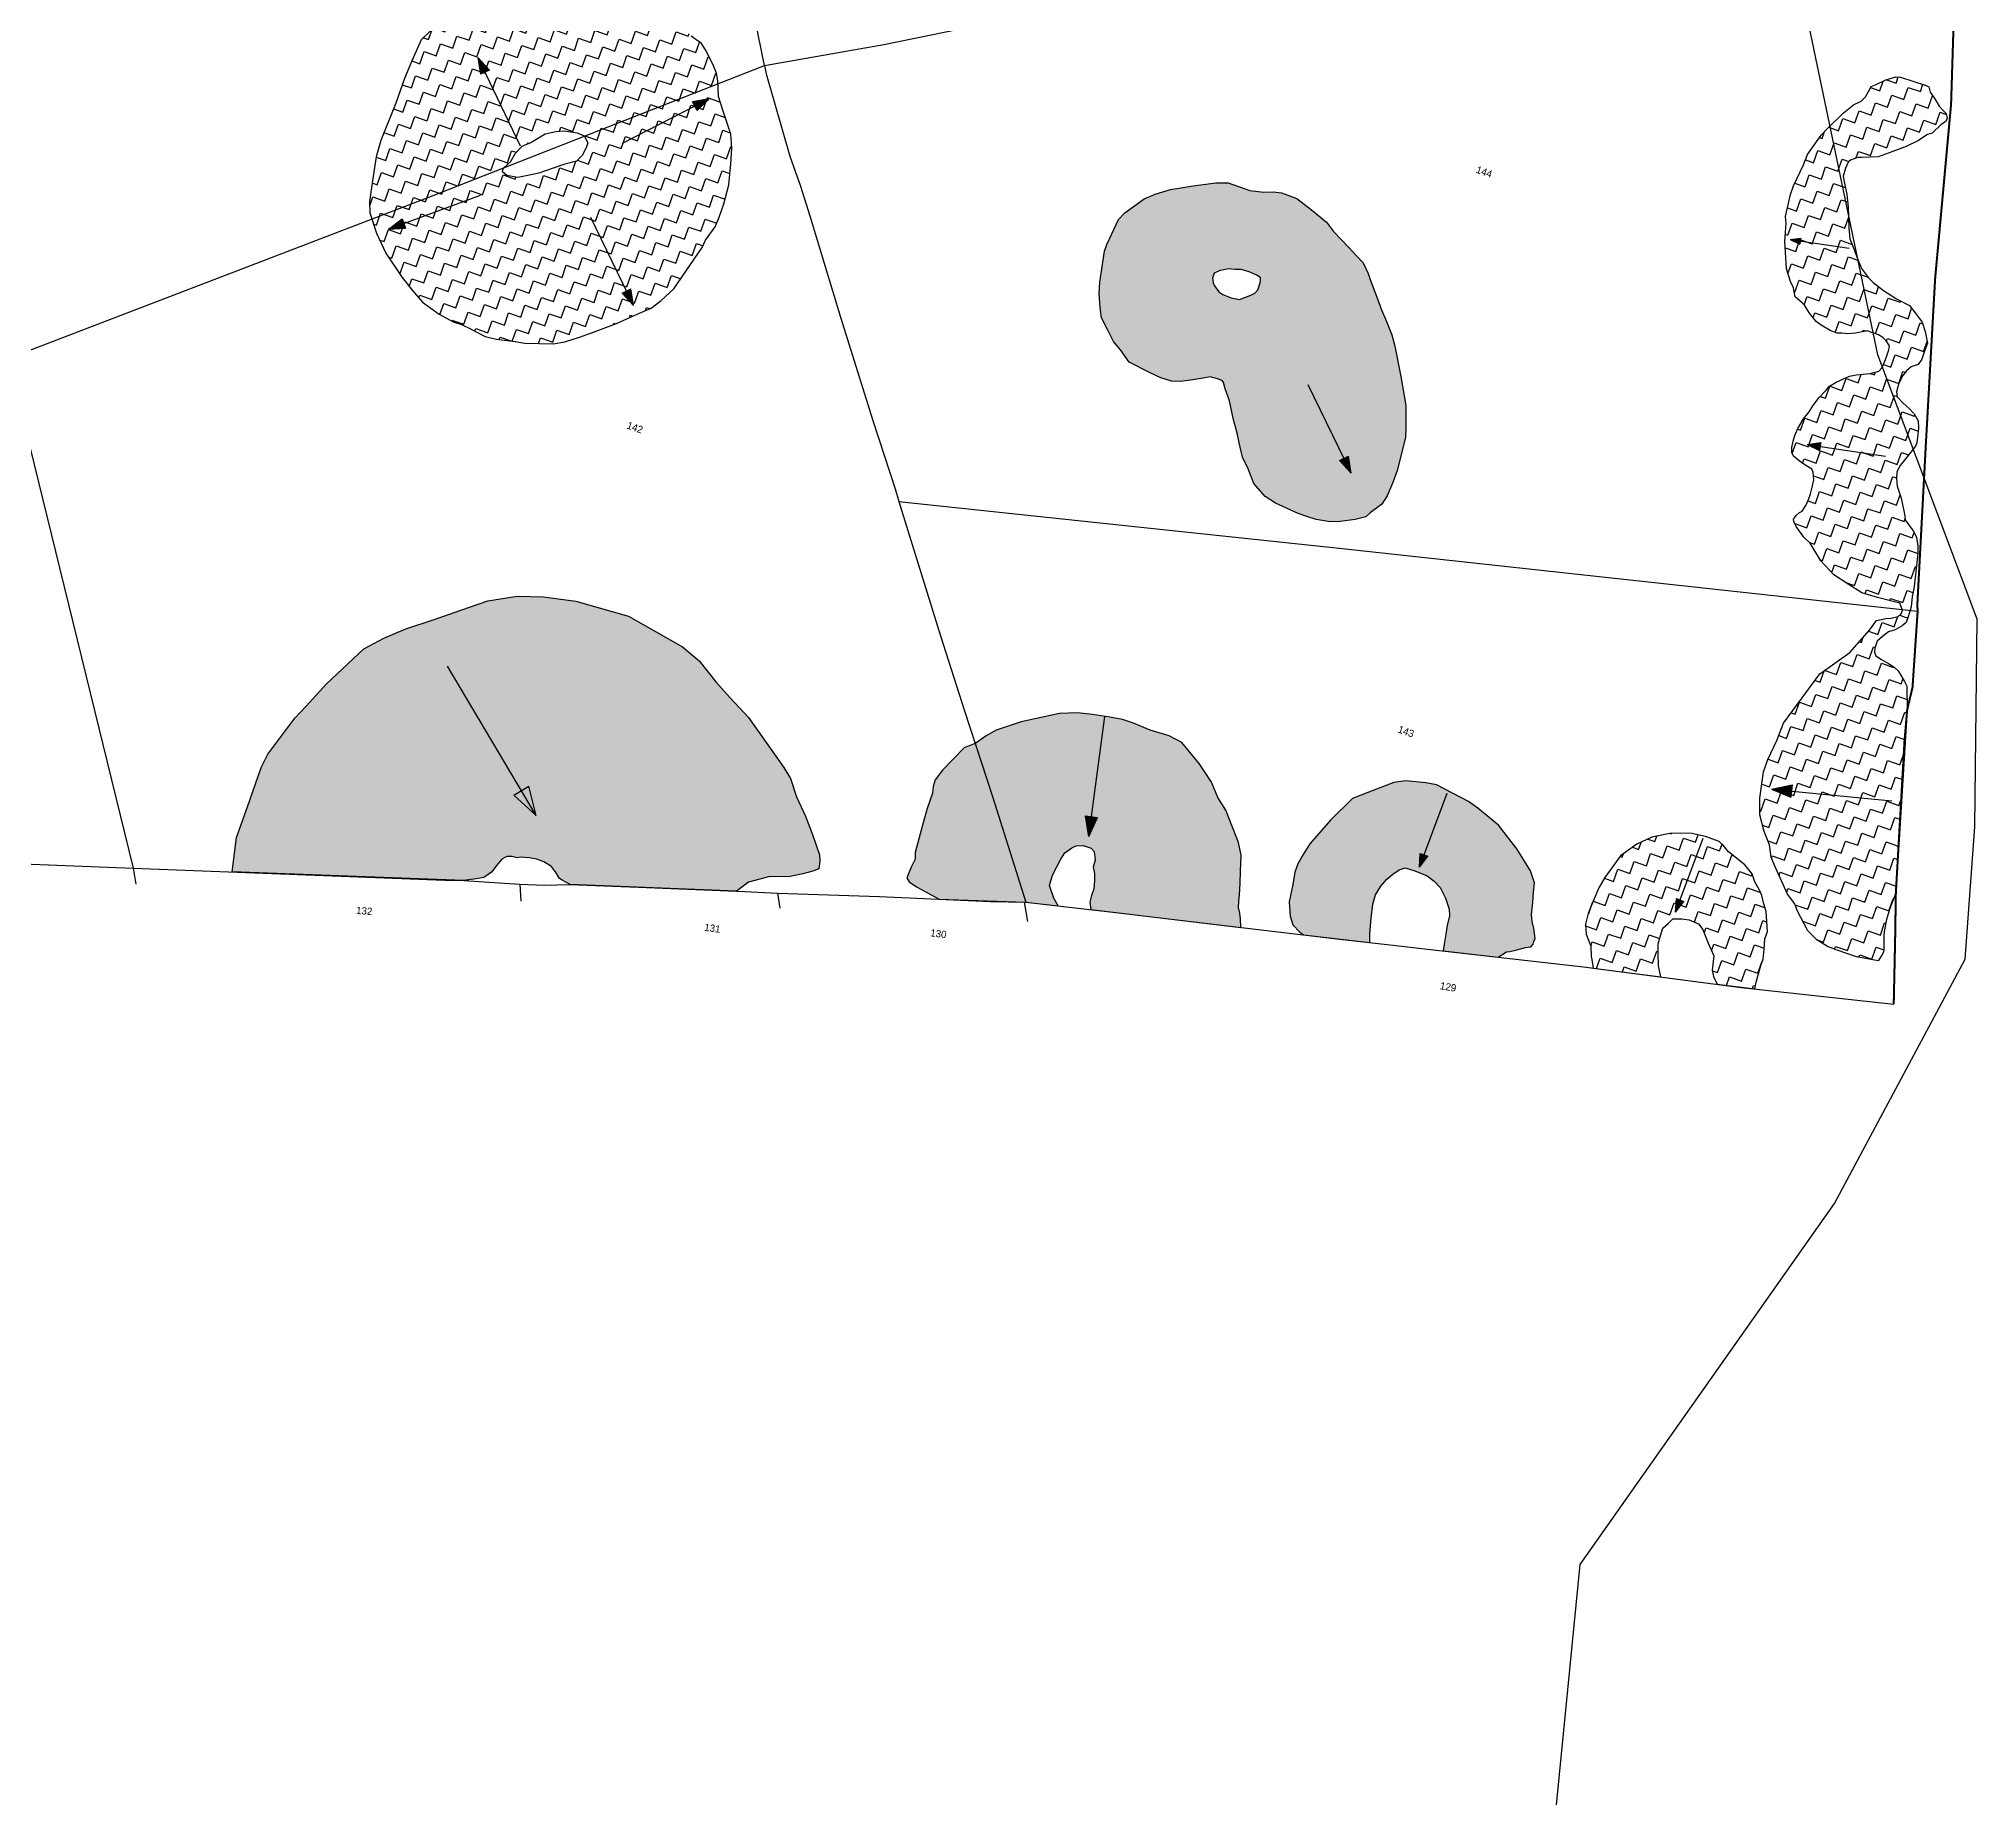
# Model space of a CAD drawing. Header units: metres. Extents: x 288063 to 291905, y 2022918 to 2025523.
# Drawn here: x 290935 to 291899, y 2023909 to 2024783 of the extents above; entities that cross this region are included whole.
import ezdxf
from ezdxf.enums import TextEntityAlignment as Align

# ---------------------------------------------------------------- set-up
doc = ezdxf.new("R2010")
doc.units = ezdxf.units.M
doc.header["$MEASUREMENT"] = 0
for name, color, linetype in [('POLY_HATCH', 12, 'Continuous'), ('POLY_PARCEL', 6, 'Continuous'), ('SYM_ARROW', 1, 'Continuous'), ('TEXT_MAPOUT', 7, 'Continuous'), ('TEXT_PARCEL', 7, 'Continuous'), ('V_BOUND_LINE', 7, 'Continuous'), ('VILLAGE BOUNDRY', 5, 'Continuous')]:
    doc.layers.add(name, color=color, linetype=linetype)
doc.styles.add('TEXT_MAP', font='', dxfattribs={"height": 1.8})
doc.styles.get('TEXT_MAP').set_extended_font_data('Kruti Dev 050')
pattern_1 = [(340.5008, (289998.936, 2024417.92), (8.139665, 3.882563), [6.37685, -6.37685]), (70.5008, (290004.947, 2024415.7916), (-3.882563, 8.139665), [6.37685, -6.37685])]

# ---------------------------------------------------------------- blocks, each defined once
blk = doc.blocks.new('ARROWASPECT')
h = blk.add_hatch(color=256)
h.paths.add_polyline_path([(2.85, -2.85), (3.72, -1.98), (0, 0)])
h.paths.add_polyline_path([(0, 0), (1.98, -3.72), (2.85, -2.85)])
for points in [[(0, 0), (17.15, -17.15)], [(0, 0), (1.98, -3.72)], [(0, 0), (3.72, -1.98)], [(3.72, -1.98), (1.98, -3.72)]]:
    blk.add_lwpolyline(points)

msp = doc.modelspace()

# ---------------------------------------------------------------- hatches: boundary and pattern name
at = {"layer": 'POLY_HATCH'}
h = msp.add_hatch(dxfattribs=at)
h.set_pattern_fill('ZIGZAG', color=256, scale=2.008457, angle=-19.49918, style=0)
h.set_pattern_definition(pattern_1)
h.paths.add_polyline_path([(291279.35, 2024720.46), (291279.95, 2024728.24), (291279.35, 2024735.21), (291275.53, 2024747.01), (291273.37, 2024753.92), (291273, 2024761.58), (291272.25, 2024765.53), (291270.41, 2024769.87), (291266.78, 2024777), (291264.82, 2024780.15), (291259.66, 2024783.82), (291254.48, 2024790.88), (291251.05, 2024794.24), (291246.19, 2024798.73), (291240.48, 2024802.6), (291234.76, 2024805.54), (291225.75, 2024808.74), (291214.51, 2024810.87), (291197.97, 2024813.66), (291184.85, 2024813.08), (291178.42, 2024812.28), (291169.32, 2024810.89), (291158.63, 2024807.61), (291143.68, 2024796.83), (291134.4, 2024790.59), (291125.53, 2024782.06), (291121.04, 2024771.97), (291117.21, 2024762.88), (291112.85, 2024750.59), (291105.33, 2024731.92), (291103.07, 2024723.81), (291101.4, 2024713.03), (291099.82, 2024701.6), (291099.99, 2024696.01), (291103.2, 2024685.96), (291107.96, 2024675.98), (291116.01, 2024663.86), (291121.11, 2024657.44), (291126.14, 2024651.67), (291134.46, 2024645.65), (291141.45, 2024641.94), (291145.55, 2024640.49), (291150.28, 2024638.2), (291157.32, 2024634.59), (291162.98, 2024633.21), (291172.12, 2024632.12), (291177.06, 2024631.29), (291191.08, 2024630.94), (291196.96, 2024631.93), (291204.25, 2024634.27), (291210.61, 2024636.62), (291222.61, 2024640.98), (291232.87, 2024645.64), (291239.8, 2024648.72), (291244.82, 2024652.47), (291251.16, 2024658.22), (291265.2, 2024678.76), (291266.83, 2024682.48), (291271.62, 2024689.08), (291273.64, 2024693.9), (291275.96, 2024700.45), (291278.43, 2024710.03)])
h.paths.add_polyline_path([(291207.43, 2024728.39), (291205.43, 2024724.49), (291202.63, 2024721.79), (291196.82, 2024720.16), (291191.56, 2024718.33), (291183.91, 2024715.82), (291178.57, 2024714.64), (291173.6, 2024713.63), (291168.12, 2024714.65), (291165.95, 2024716.34), (291166.07, 2024717.53), (291166.82, 2024718.8), (291169.9, 2024721.4), (291172.36, 2024725.75), (291175.72, 2024729.17), (291180.07, 2024731.01), (291187.11, 2024735.28), (291192.45, 2024736.46), (291196.58, 2024736.84), (291202.98, 2024735.8), (291206.43, 2024734.27), (291208.3, 2024730.85)], flags=16)
h.paths.add_polyline_path([(290954.12, 2024946.36), (290949.26, 2024932.68), (290941.86, 2024922.38), (290937.02, 2024915.77), (290936.71, 2024912.54), (290936.38, 2024908.08), (290937.55, 2024904.33), (290939.86, 2024901.43), (290945.15, 2024898.72), (290949.58, 2024895.9), (290955.7, 2024890.82), (290959.97, 2024886.39), (290965.21, 2024881.2), (290968.52, 2024878.77), (290975.3, 2024875.54), (290981.12, 2024874.31), (290988.07, 2024873.94), (290994.5, 2024872.08), (291004.48, 2024867.29), (291015.79, 2024860.37), (291028.1, 2024853.93), (291037.36, 2024850.65), (291044.4, 2024848.16), (291054.6, 2024848.71), (291064.43, 2024849.4), (291075.48, 2024848.82), (291086.53, 2024848.24), (291097.95, 2024847.53), (291106.06, 2024849.24), (291114.33, 2024852.56), (291123.12, 2024857.37), (291129.29, 2024861.85), (291141.09, 2024868.09), (291154.17, 2024876.79), (291161.76, 2024884.1), (291169.94, 2024889.54), (291177.02, 2024900.03), (291178.98, 2024905.59), (291182.63, 2024914.71), (291185.12, 2024921.75), (291188.14, 2024930.26), (291191.15, 2024938.78), (291193.41, 2024946.32), (291196.31, 2024955.7), (291199.72, 2024965.33), (291203.29, 2024976.57), (291202.86, 2024994.22), (291201.48, 2025003.23), (291200.44, 2025014.43), (291201.8, 2025020.62), (291203.46, 2025030.03), (291203.86, 2025038.22), (291203.28, 2025047.17), (291201.51, 2025058.64), (291198.88, 2025071.24), (291192.51, 2025089.74), (291185.68, 2025110.49), (291179.75, 2025122.23), (291121.26, 2025077.64), (291048.59, 2025020.54), (291050.47, 2025014.91), (291052.6, 2025009.16), (291052.27, 2025004.69), (291051.32, 2025000.86), (291049.03, 2024997.92), (291045.17, 2024997.62), (291041.08, 2024997.82), (291036.5, 2024999.02), (291029.01, 2025003.76), (291027.57, 2025003.89)])
h = msp.add_hatch(dxfattribs=at)
h.set_pattern_fill('ZIGZAG', color=256, scale=2.008457, angle=-19.49918, style=0)
h.set_pattern_definition(pattern_1)
h.paths.add_polyline_path([(291864.29, 2024449.05), (291864.18, 2024460.82), (291862.89, 2024463.12), (291859.76, 2024468.45), (291857.75, 2024470.22), (291854.95, 2024472), (291851.45, 2024474.03), (291848.65, 2024475.81), (291847.98, 2024477.63), (291848.17, 2024479.67), (291849.42, 2024483.18), (291852.07, 2024485.47), (291855.02, 2024487.85), (291858.26, 2024488.81), (291861.84, 2024490.71), (291863.76, 2024492.41), (291864.75, 2024495.22), (291866.26, 2024500.22), (291866.75, 2024505.32), (291867.61, 2024509.24), (291868.44, 2024516.06), (291869.59, 2024526.76), (291869.58, 2024530.46), (291868.95, 2024534.63), (291867.58, 2024537.49), (291864.59, 2024541.71), (291863.52, 2024543.15), (291862.81, 2024547.09), (291861.35, 2024554.24), (291859.26, 2024560.25), (291859.01, 2024564.03), (291859.15, 2024567.41), (291860.78, 2024570.52), (291866.05, 2024577.16), (291868.38, 2024580.03), (291869.04, 2024581.9), (291869.59, 2024585.67), (291869.96, 2024588.96), (291869.72, 2024592.74), (291867.73, 2024596.08), (291865.27, 2024598.8), (291862.25, 2024601.45), (291859.4, 2024604.57), (291858.97, 2024607.09), (291860.22, 2024611.44), (291862.1, 2024615.26), (291863.95, 2024617.5), (291866.27, 2024619.58), (291869.83, 2024620.69), (291871.53, 2024623.25), (291872.94, 2024627.24), (291874.35, 2024631.22), (291873.28, 2024637.14), (291871.71, 2024641.65), (291868.34, 2024646.27), (291865.41, 2024649.94), (291858.95, 2024653.34), (291852.5, 2024657.47), (291847.31, 2024661.42), (291844.99, 2024663.82), (291841.62, 2024668.44), (291839.73, 2024672.8), (291838.16, 2024677.31), (291835.75, 2024683.17), (291835.3, 2024688.6), (291834.94, 2024698.82), (291834.27, 2024705.12), (291832.89, 2024711.67), (291832.47, 2024714.2), (291833.64, 2024718.26), (291834.96, 2024721.23), (291836.07, 2024722.15), (291839.72, 2024723.49), (291841.84, 2024723.53), (291849.87, 2024723.85), (291857.15, 2024726.55), (291863.8, 2024728.94), (291869.6, 2024731.9), (291874.37, 2024734.95), (291876.75, 2024735.69), (291881.15, 2024739.93), (291883.54, 2024741.46), (291884.12, 2024743.1), (291883.61, 2024745.39), (291882.07, 2024746.99), (291880.14, 2024748.99), (291878, 2024752.65), (291875.78, 2024756.07), (291875.12, 2024758.68), (291873.8, 2024759.41), (291867.15, 2024761.5), (291860.98, 2024763.42), (291858.7, 2024763.7), (291853.64, 2024762.07), (291848.88, 2024759.8), (291846.42, 2024758.82), (291845.04, 2024756.41), (291843.58, 2024753.77), (291841.49, 2024751.6), (291837.69, 2024749.79), (291832.58, 2024745.8), (291824.41, 2024737.62), (291821.52, 2024734.68), (291814.66, 2024724.99), (291812.83, 2024719.83), (291807.83, 2024709.42), (291806.34, 2024705.2), (291803.78, 2024694.24), (291804.19, 2024690.93), (291803.86, 2024686.3), (291803.39, 2024681.99), (291804.32, 2024668.14), (291806.33, 2024661.89), (291807.85, 2024658.72), (291808.63, 2024654.22), (291812.27, 2024651.09), (291813.27, 2024650.2), (291815.79, 2024646.15), (291819.1, 2024642.08), (291821.58, 2024640.14), (291825.94, 2024637.55), (291829.45, 2024636.3), (291831.81, 2024636.26), (291834.87, 2024635.96), (291838.65, 2024636.21), (291844.34, 2024637.36), (291849.96, 2024635.37), (291852.14, 2024634.07), (291853.92, 2024632.38), (291855.45, 2024630), (291855.25, 2024627.96), (291854.01, 2024624.44), (291853.26, 2024622.33), (291851.86, 2024619.14), (291850.18, 2024617.36), (291845.83, 2024616.26), (291838.98, 2024615.53), (291835.59, 2024614.88), (291829, 2024611.94), (291825.66, 2024609.96), (291823.81, 2024607.71), (291820.51, 2024604.34), (291817.45, 2024600.16), (291815.58, 2024597.12), (291812.76, 2024593.64), (291810, 2024588.82), (291808.52, 2024585.39), (291807.53, 2024582.58), (291806.92, 2024579.36), (291806.87, 2024577.01), (291807.78, 2024575.1), (291811.5, 2024572.2), (291814.69, 2024570.02), (291816.87, 2024568.72), (291817.62, 2024567.14), (291817.87, 2024563.36), (291817.09, 2024559.68), (291816.17, 2024556.32), (291815.17, 2024553.5), (291813.86, 2024550.54), (291812.08, 2024547.74), (291810.81, 2024547.14), (291809.29, 2024545.83), (291807.76, 2024543.74), (291807.89, 2024542.63), (291809.1, 2024540.1), (291812.86, 2024534.85), (291816.13, 2024531.89), (291821.37, 2024523.1), (291827.89, 2024516.11), (291834.89, 2024511.47), (291841.68, 2024507.27), (291849.47, 2024504.87), (291856.74, 2024503.01), (291860.69, 2024501.98), (291862.02, 2024498.62), (291861.35, 2024496.71), (291859.82, 2024495.45), (291856.26, 2024494.55), (291853.68, 2024494.38), (291849.05, 2024493.5), (291845.53, 2024488.63), (291835.81, 2024477.5), (291820.91, 2024466.94), (291802.86, 2024442.39), (291799.48, 2024433.87), (291795.01, 2024424.3), (291792.86, 2024418.22), (291791.12, 2024405.17), (291791.07, 2024396.91), (291793.17, 2024388.61), (291795.84, 2024381.9), (291796.59, 2024375.88), (291798.13, 2024372.1), (291804.84, 2024357.49), (291808.5, 2024352.59), (291809.52, 2024349.35), (291814.91, 2024339.17), (291819.44, 2024334.68), (291824.75, 2024331.37), (291829.55, 2024329.67), (291839.14, 2024326.27), (291849.95, 2024324.24), (291851.73, 2024327.2), (291852.38, 2024328.29), (291852.71, 2024329.23), (291852.64, 2024334.26), (291852.62, 2024337.17), (291852.98, 2024339.68), (291854.02, 2024344.85), (291855.53, 2024349.85), (291856.6, 2024352.9), (291858.66, 2024357.98)])
h.paths.add_polyline_path([(291747.81, 2024345.21), (291752.21, 2024345.13), (291755.89, 2024344.7), (291760.52, 2024342.77), (291762.76, 2024339.92), (291765.36, 2024333.09), (291768.14, 2024326.8), (291767.4, 2024319.69), (291768.04, 2024316.51), (291769.75, 2024312.64), (291788.6, 2024310.33), (291789.19, 2024313.74), (291791.55, 2024322.05), (291792.66, 2024325.2), (291793.19, 2024330.02), (291793.55, 2024335.21), (291794.85, 2024338.87), (291794.24, 2024348.82), (291792.82, 2024353.16), (291792.01, 2024356.69), (291790.75, 2024359.79), (291788.53, 2024363.53), (291787.28, 2024367.51), (291783.58, 2024372.06), (291775.52, 2024378.46), (291772.85, 2024381.76), (291770.86, 2024383.65), (291764.05, 2024386.06), (291757.21, 2024387.6), (291751.67, 2024387.79), (291746.3, 2024387.62), (291737.38, 2024385.77), (291729.93, 2024382.21), (291721.73, 2024376.56), (291714.05, 2024365.71), (291711.06, 2024360.58), (291708.12, 2024353.95), (291705.63, 2024347.76), (291704.39, 2024342.59), (291704.65, 2024337.49), (291707, 2024331.64), (291707.26, 2024326.53), (291707.58, 2024324.94), (291708.13, 2024320.69), (291741.84, 2024316.29), (291740.69, 2024321.77), (291740.54, 2024328.02), (291740.45, 2024332.77), (291741.77, 2024337.32), (291742.88, 2024340.46), (291745.48, 2024342.79)])
h = msp.add_hatch(dxfattribs=at)
h.set_pattern_fill('ZIGZAG', color=256, scale=2.008457, angle=-19.49918, style=0)
h.set_pattern_definition(pattern_1)
h.paths.add_polyline_path([(291170.5, 2024376.2), (291173.26, 2024375.55), (291174.72, 2024375.76), (291179.3, 2024375.43), (291182.89, 2024374.81), (291186.5, 2024373.54), (291190.2, 2024371.17), (291192.15, 2024368.77), (291194.17, 2024365.23), (291195.92, 2024364.2), (291199.56, 2024362.17), (291282.24, 2024358.92), (291288.14, 2024363.36), (291298.89, 2024366.2), (291308.13, 2024366.03), (291315.28, 2024367.48), (291320.19, 2024368.84), (291323.25, 2024369.97), (291323.72, 2024373.78), (291323.51, 2024376.96), (291320, 2024387.05), (291316.61, 2024396.22), (291312.03, 2024405.81), (291309.03, 2024414.84), (291305.7, 2024420.45), (291288.2, 2024445.28), (291278.88, 2024455.22), (291271.9, 2024463.01), (291263.64, 2024473.46), (291255.45, 2024480.34), (291228.53, 2024495.63), (291202.4, 2024503.11), (291186.33, 2024505.26), (291173.13, 2024505.51), (291158.56, 2024503.14), (291149.53, 2024500.14), (291131.86, 2024494.01), (291117.77, 2024489.25), (291106.86, 2024484.71), (291096.99, 2024479.35), (291078.36, 2024461.92), (291068.26, 2024450.89), (291062.6, 2024444.92), (291049.2, 2024427.09), (291046.05, 2024420.68), (291043.26, 2024412.82), (291040.2, 2024404.16), (291035.74, 2024391.58), (291033.65, 2024385.68), (291031.47, 2024368.47), (291146.66, 2024364.25), (291152.8, 2024365.13), (291156.58, 2024365.74), (291158.78, 2024367.15), (291160.45, 2024368.42), (291163.12, 2024371.85), (291165.64, 2024374.84), (291168.06, 2024376.17)])
h.paths.add_polyline_path([(291451.07, 2024381.47), (291454.67, 2024381.67), (291458.58, 2024380.28), (291460.04, 2024378.59), (291460.57, 2024374.29), (291459.63, 2024370.81), (291460.27, 2024367.65), (291460.21, 2024364.15), (291459.96, 2024360.13), (291458.76, 2024356.74), (291457.91, 2024353.52), (291458.49, 2024349.76), (291533.05, 2024340.88), (291532.79, 2024345.2), (291532.57, 2024347.92), (291531.84, 2024350.82), (291532.07, 2024353.97), (291532.31, 2024357.11), (291532.59, 2024362.88), (291532.87, 2024368.65), (291533.11, 2024376.79), (291531.82, 2024383.11), (291525.46, 2024399.16), (291521.56, 2024405.53), (291518.37, 2024413.12), (291514.96, 2024418.43), (291512.23, 2024422.33), (291503.58, 2024432.74), (291497.43, 2024436.09), (291487.85, 2024438.89), (291479.69, 2024442.37), (291474.21, 2024444.31), (291467.84, 2024445.39), (291459.19, 2024446.69), (291451.85, 2024447.53), (291442.92, 2024447.17), (291423.76, 2024443.08), (291411.43, 2024438.94), (291406.3, 2024436.06), (291401.24, 2024432.56), (291395.42, 2024430.22), (291384.71, 2024419.05), (291380.95, 2024414.22), (291380.1, 2024410.99), (291379.77, 2024407.59), (291377.09, 2024400.02), (291374.75, 2024391.75), (291371.09, 2024378.08), (291371.12, 2024374.84), (291369.12, 2024370.86), (291366.92, 2024365.47), (291368.02, 2024363.61), (291371.82, 2024361.09), (291383.02, 2024354.93), (291426.17, 2024353.44), (291442.14, 2024351.62), (291440.09, 2024355.43), (291437.93, 2024361.77), (291439.42, 2024366.81), (291441.61, 2024371.32), (291443.42, 2024374.79), (291445.41, 2024377.9), (291448.95, 2024380.46)])
h.paths.add_polyline_path([(291619.48, 2024369.04), (291625.68, 2024366.55), (291629.14, 2024363.84), (291632.17, 2024360.71), (291634.71, 2024355.38), (291636.63, 2024349.98), (291636.66, 2024346.73), (291635.51, 2024341.83), (291634.91, 2024337.62), (291634.02, 2024332.62), (291633.61, 2024329.19), (291660.86, 2024326.11), (291665.1, 2024328.7), (291666.68, 2024329.02), (291670.22, 2024329.83), (291674.46, 2024330.98), (291677.19, 2024331.2), (291678.28, 2024332.58), (291678.74, 2024333.89), (291679.3, 2024335.47), (291678.68, 2024340.4), (291677.87, 2024343.93), (291677.58, 2024347.28), (291678.22, 2024353.25), (291678.58, 2024358.43), (291679.01, 2024363), (291677.01, 2024369.01), (291670.26, 2024379.96), (291661.15, 2024391.74), (291650.84, 2024400.11), (291646.15, 2024403.54), (291630.21, 2024411.84), (291624.94, 2024412.82), (291614.93, 2024413.71), (291609.02, 2024412.85), (291596.09, 2024407.99), (291588.56, 2024405.06), (291577.62, 2024394.18), (291567.29, 2024382.5), (291563.94, 2024377.2), (291561.39, 2024372.5), (291559.9, 2024368.3), (291558.91, 2024362.17), (291557.08, 2024353.67), (291557.48, 2024346.45), (291558.89, 2024342.12), (291562.34, 2024338.53), (291564.19, 2024337.22), (291597.1, 2024333.38), (291597.17, 2024337.71), (291597.84, 2024345.43), (291598.58, 2024352.54), (291599.9, 2024357.09), (291602.62, 2024361.44), (291605.59, 2024364.81), (291608.53, 2024367.31), (291611.65, 2024369.45), (291614.66, 2024370.45)])
h.paths.add_polyline_path([(291527.29, 2024602.65), (291529.3, 2024593.1), (291531.16, 2024586.55), (291532.17, 2024581.78), (291533.79, 2024574.58), (291536.69, 2024568.9), (291539.48, 2024561.53), (291545.07, 2024555.13), (291550.28, 2024551.82), (291561.45, 2024546.64), (291565.81, 2024545.09), (291570.47, 2024543.69), (291577.4, 2024542.46), (291582.38, 2024542.66), (291589.86, 2024543.69), (291595.22, 2024544.98), (291597.38, 2024546.91), (291603.1, 2024551.27), (291605.81, 2024555.46), (291608.64, 2024562.06), (291610.72, 2024567.95), (291614.86, 2024584.44), (291615.1, 2024589.26), (291615.08, 2024600.31), (291612.57, 2024614.69), (291609.53, 2024629.79), (291608.1, 2024635.45), (291605.09, 2024642.89), (291602.91, 2024647.83), (291600.38, 2024654.67), (291597.45, 2024662.34), (291596.27, 2024665.94), (291593.74, 2024671.26), (291590.51, 2024674.61), (291586.78, 2024678.63), (291579.1, 2024686.74), (291575.6, 2024691.42), (291568.17, 2024697.48), (291560.89, 2024703.25), (291553.2, 2024705.97), (291549.19, 2024706.42), (291544.5, 2024706.36), (291537.42, 2024707.15), (291534.58, 2024708.15), (291526.73, 2024710.93), (291520.59, 2024710.9), (291509.29, 2024709.5), (291498.06, 2024707.59), (291490.41, 2024705.39), (291484.88, 2024702.94), (291475.31, 2024696.02), (291472.18, 2024692.72), (291466.31, 2024680.32), (291465.16, 2024677.05), (291462.88, 2024661.54), (291462.55, 2024655.77), (291463.08, 2024648.96), (291463.72, 2024643.82), (291466.47, 2024638.43), (291469.65, 2024632.16), (291473.09, 2024628), (291477.51, 2024621.77), (291487.95, 2024616.6), (291493.17, 2024614.02), (291498.48, 2024612.38), (291502.95, 2024612.24), (291509.11, 2024613.01), (291514.32, 2024613.86), (291517.77, 2024614.6), (291521.34, 2024613.58), (291523.74, 2024612.73), (291524.38, 2024611.77), (291525.2, 2024608.54)])
h.paths.add_polyline_path([(291540.03, 2024656.13), (291537.96, 2024655.14), (291532.29, 2024652.98), (291528.13, 2024653.72), (291524.06, 2024655.4), (291522.11, 2024656.83), (291519.97, 2024659.79), (291519.27, 2024661.27), (291518.87, 2024663.62), (291519.72, 2024666.01), (291522.68, 2024667.42), (291524.51, 2024667.75), (291526.86, 2024668.15), (291530.22, 2024667.94), (291533.15, 2024667.88), (291537.15, 2024666.71), (291541, 2024665.1), (291542.73, 2024663.76), (291542.84, 2024662), (291542.07, 2024659.82), (291541.38, 2024657.86)], flags=16)

# ---------------------------------------------------------------- linework, layer by layer
for points in [[(291134.4, 2024790.59), (291125.53, 2024782.06), (291121.04, 2024771.97), (291117.21, 2024762.88), (291112.85, 2024750.59), (291105.33, 2024731.92), (291103.07, 2024723.81), (291101.4, 2024713.03), (291099.82, 2024701.6), (291099.99, 2024696.01), (291103.2, 2024685.96), (291107.96, 2024675.98), (291116.01, 2024663.86), (291121.11, 2024657.44), (291126.14, 2024651.67), (291134.46, 2024645.65), (291141.45, 2024641.94), (291145.55, 2024640.49), (291150.28, 2024638.2), (291157.32, 2024634.59)], [(291157.32, 2024634.59), (291162.98, 2024633.21), (291172.12, 2024632.12), (291177.06, 2024631.29), (291191.08, 2024630.94), (291196.96, 2024631.93), (291204.25, 2024634.27), (291210.61, 2024636.62), (291222.61, 2024640.98), (291232.87, 2024645.64), (291239.8, 2024648.72), (291244.82, 2024652.47), (291251.16, 2024658.22), (291265.2, 2024678.76), (291266.83, 2024682.48), (291271.62, 2024689.08), (291273.64, 2024693.9), (291275.96, 2024700.45), (291278.43, 2024710.03), (291279.35, 2024720.46), (291279.95, 2024728.24), (291279.35, 2024735.21), (291275.53, 2024747.01), (291273.37, 2024753.92), (291273, 2024761.58), (291272.25, 2024765.53), (291270.41, 2024769.87), (291266.78, 2024777), (291264.82, 2024780.15), (291259.66, 2024783.82)], [(291849.95, 2024324.24), (291839.14, 2024326.27), (291829.55, 2024329.67), (291824.75, 2024331.37), (291819.44, 2024334.68), (291814.91, 2024339.17), (291809.52, 2024349.35), (291808.5, 2024352.59), (291804.84, 2024357.49), (291798.13, 2024372.1), (291796.59, 2024375.88), (291795.84, 2024381.9), (291793.17, 2024388.61), (291791.07, 2024396.91), (291791.12, 2024405.17), (291792.86, 2024418.22), (291795.01, 2024424.3), (291799.48, 2024433.87), (291802.86, 2024442.39), (291820.91, 2024466.94), (291835.81, 2024477.5), (291845.53, 2024488.63), (291849.05, 2024493.5), (291853.68, 2024494.38), (291856.26, 2024494.55), (291859.82, 2024495.45), (291861.35, 2024496.71), (291862.02, 2024498.62), (291860.69, 2024501.98), (291856.74, 2024503.01), (291849.47, 2024504.87), (291841.68, 2024507.27), (291834.89, 2024511.47), (291827.89, 2024516.11), (291821.37, 2024523.1), (291816.13, 2024531.89), (291812.86, 2024534.85), (291809.1, 2024540.1), (291807.89, 2024542.63), (291807.76, 2024543.74), (291809.29, 2024545.83), (291810.81, 2024547.14), (291812.08, 2024547.74), (291813.86, 2024550.54), (291815.17, 2024553.5), (291816.17, 2024556.32), (291817.09, 2024559.68), (291817.87, 2024563.36), (291817.62, 2024567.14), (291816.87, 2024568.72), (291814.69, 2024570.02), (291811.5, 2024572.2), (291807.78, 2024575.1), (291806.87, 2024577.01), (291806.92, 2024579.36), (291807.53, 2024582.58), (291808.52, 2024585.39), (291810, 2024588.82), (291812.76, 2024593.64), (291815.58, 2024597.12), (291817.45, 2024600.16), (291820.51, 2024604.34), (291823.81, 2024607.71), (291825.66, 2024609.96), (291829, 2024611.94), (291835.59, 2024614.88), (291838.98, 2024615.53), (291845.83, 2024616.26), (291850.18, 2024617.36), (291851.86, 2024619.14), (291853.26, 2024622.33), (291854.01, 2024624.44), (291855.25, 2024627.96), (291855.45, 2024630), (291853.92, 2024632.38), (291852.14, 2024634.07), (291849.96, 2024635.37), (291844.34, 2024637.36), (291838.65, 2024636.21), (291834.87, 2024635.96), (291831.81, 2024636.26), (291829.45, 2024636.3), (291825.94, 2024637.55), (291821.58, 2024640.14), (291819.1, 2024642.08), (291815.79, 2024646.15), (291813.27, 2024650.2), (291812.27, 2024651.09), (291808.63, 2024654.22), (291807.85, 2024658.72), (291806.33, 2024661.89), (291804.32, 2024668.14), (291803.39, 2024681.99), (291803.86, 2024686.3), (291804.19, 2024690.93), (291803.78, 2024694.24), (291806.34, 2024705.2), (291807.83, 2024709.42), (291812.83, 2024719.83), (291814.66, 2024724.99), (291821.52, 2024734.68), (291824.41, 2024737.62), (291832.58, 2024745.8), (291837.69, 2024749.79), (291841.49, 2024751.6), (291843.58, 2024753.77), (291845.04, 2024756.41), (291846.42, 2024758.82), (291848.88, 2024759.8), (291853.64, 2024762.07), (291858.7, 2024763.7), (291860.98, 2024763.42), (291867.15, 2024761.5), (291873.8, 2024759.41), (291875.12, 2024758.68), (291875.78, 2024756.07), (291878, 2024752.65), (291880.14, 2024748.99), (291882.07, 2024746.99), (291883.61, 2024745.39), (291884.12, 2024743.1), (291883.54, 2024741.46), (291881.15, 2024739.93), (291876.75, 2024735.69), (291874.37, 2024734.95), (291869.6, 2024731.9), (291863.8, 2024728.94), (291857.15, 2024726.55), (291849.87, 2024723.85), (291841.84, 2024723.53), (291839.72, 2024723.49), (291836.07, 2024722.15), (291834.96, 2024721.23), (291833.64, 2024718.26), (291832.47, 2024714.2), (291832.89, 2024711.67), (291834.27, 2024705.12), (291834.94, 2024698.82), (291835.3, 2024688.6), (291835.75, 2024683.17), (291838.16, 2024677.31), (291839.73, 2024672.8), (291841.62, 2024668.44), (291844.99, 2024663.82), (291847.31, 2024661.42), (291852.5, 2024657.47), (291858.95, 2024653.34), (291865.41, 2024649.94), (291868.34, 2024646.27), (291871.71, 2024641.65), (291873.28, 2024637.14), (291874.35, 2024631.22), (291872.94, 2024627.24), (291871.53, 2024623.25), (291869.83, 2024620.69), (291866.27, 2024619.58), (291863.95, 2024617.5), (291862.1, 2024615.26), (291860.22, 2024611.44), (291858.97, 2024607.09), (291859.4, 2024604.57), (291862.25, 2024601.45), (291865.27, 2024598.8), (291867.73, 2024596.08), (291869.72, 2024592.74), (291869.96, 2024588.96), (291869.59, 2024585.67), (291869.04, 2024581.9), (291868.38, 2024580.03), (291866.05, 2024577.16), (291860.78, 2024570.52), (291859.15, 2024567.41), (291859.01, 2024564.03), (291859.26, 2024560.25), (291861.35, 2024554.24), (291862.81, 2024547.09), (291863.52, 2024543.15), (291864.59, 2024541.71), (291867.58, 2024537.49), (291868.95, 2024534.63), (291869.58, 2024530.46), (291869.59, 2024526.76), (291868.44, 2024516.06), (291867.61, 2024509.24), (291866.75, 2024505.32), (291866.26, 2024500.22), (291864.75, 2024495.22), (291863.76, 2024492.41), (291861.84, 2024490.71), (291858.26, 2024488.81), (291855.02, 2024487.85), (291852.07, 2024485.47), (291849.42, 2024483.18), (291848.17, 2024479.67), (291847.98, 2024477.63), (291848.65, 2024475.81), (291851.45, 2024474.03), (291854.95, 2024472), (291857.75, 2024470.22), (291859.76, 2024468.45), (291862.89, 2024463.12), (291864.18, 2024460.82), (291864.29, 2024449.05), (291858.66, 2024357.98), (291856.6, 2024352.9), (291855.53, 2024349.85), (291854.02, 2024344.85), (291852.98, 2024339.68), (291852.62, 2024337.17), (291852.64, 2024334.26), (291852.71, 2024329.23), (291852.38, 2024328.29), (291851.73, 2024327.2), (291849.95, 2024324.24)], [(291169.9, 2024721.4), (291172.36, 2024725.75), (291175.72, 2024729.17), (291180.07, 2024731.01), (291187.11, 2024735.28), (291192.45, 2024736.46), (291196.58, 2024736.84), (291202.98, 2024735.8), (291206.43, 2024734.27), (291208.3, 2024730.85), (291207.43, 2024728.39), (291205.43, 2024724.49), (291202.63, 2024721.79), (291196.82, 2024720.16), (291191.56, 2024718.33), (291183.91, 2024715.82), (291178.57, 2024714.64), (291173.6, 2024713.63), (291168.12, 2024714.65), (291165.95, 2024716.34), (291166.07, 2024717.53), (291166.82, 2024718.8), (291169.9, 2024721.4)], [(291560.89, 2024703.25), (291568.17, 2024697.48), (291575.6, 2024691.42), (291579.1, 2024686.74), (291586.78, 2024678.63), (291590.51, 2024674.61), (291593.74, 2024671.26), (291596.27, 2024665.94), (291597.45, 2024662.34), (291600.38, 2024654.67), (291602.91, 2024647.83), (291605.09, 2024642.89), (291608.1, 2024635.45), (291609.53, 2024629.79), (291612.57, 2024614.69), (291615.08, 2024600.31), (291615.1, 2024589.26), (291614.86, 2024584.44), (291610.72, 2024567.95), (291608.64, 2024562.06), (291605.81, 2024555.46), (291603.1, 2024551.27), (291597.38, 2024546.91), (291595.22, 2024544.98), (291589.86, 2024543.69), (291582.38, 2024542.66), (291577.4, 2024542.46), (291570.47, 2024543.69), (291565.81, 2024545.09), (291561.45, 2024546.64), (291550.28, 2024551.82), (291545.07, 2024555.13), (291539.48, 2024561.53), (291536.69, 2024568.9), (291533.79, 2024574.58), (291532.17, 2024581.78), (291531.16, 2024586.55), (291529.3, 2024593.1), (291527.29, 2024602.65), (291525.2, 2024608.54), (291524.38, 2024611.77), (291523.74, 2024612.73), (291521.34, 2024613.58), (291517.77, 2024614.6), (291514.32, 2024613.86), (291509.11, 2024613.01), (291502.95, 2024612.24), (291498.48, 2024612.38), (291493.17, 2024614.02), (291487.95, 2024616.6), (291477.51, 2024621.77), (291473.09, 2024628), (291469.65, 2024632.16), (291466.47, 2024638.43), (291463.72, 2024643.82), (291463.08, 2024648.96), (291462.55, 2024655.77), (291462.88, 2024661.54), (291465.16, 2024677.05), (291466.31, 2024680.32), (291472.18, 2024692.72), (291475.31, 2024696.02), (291484.88, 2024702.94), (291490.41, 2024705.39), (291498.06, 2024707.59), (291509.29, 2024709.5), (291520.59, 2024710.9), (291526.73, 2024710.93), (291534.58, 2024708.15), (291537.42, 2024707.15), (291544.5, 2024706.36), (291549.19, 2024706.42), (291553.2, 2024705.97), (291560.89, 2024703.25)], [(291519.72, 2024666.01), (291518.87, 2024663.62), (291519.27, 2024661.27), (291519.97, 2024659.79), (291522.11, 2024656.83), (291524.06, 2024655.4), (291528.13, 2024653.72), (291532.29, 2024652.98), (291537.96, 2024655.14), (291540.03, 2024656.13), (291541.38, 2024657.86), (291542.07, 2024659.82), (291542.84, 2024662), (291542.73, 2024663.76), (291541, 2024665.1), (291537.15, 2024666.71), (291533.15, 2024667.88), (291530.22, 2024667.94), (291526.86, 2024668.15), (291524.51, 2024667.75), (291522.68, 2024667.42), (291519.72, 2024666.01)], [(291031.47, 2024368.47), (291033.65, 2024385.68), (291035.74, 2024391.58), (291040.2, 2024404.16), (291043.26, 2024412.82), (291046.05, 2024420.68), (291049.2, 2024427.09), (291062.6, 2024444.92), (291068.26, 2024450.89), (291078.36, 2024461.92), (291096.99, 2024479.35), (291106.86, 2024484.71), (291117.77, 2024489.25), (291131.86, 2024494.01), (291149.53, 2024500.14), (291158.56, 2024503.14), (291173.13, 2024505.51), (291186.33, 2024505.26), (291202.4, 2024503.11), (291228.53, 2024495.63), (291255.45, 2024480.34), (291263.64, 2024473.46), (291271.9, 2024463.01), (291278.88, 2024455.22), (291288.2, 2024445.28), (291305.7, 2024420.45), (291309.03, 2024414.84), (291312.03, 2024405.81), (291316.61, 2024396.22), (291320, 2024387.05), (291323.51, 2024376.96), (291323.72, 2024373.78), (291323.25, 2024369.97), (291320.19, 2024368.84), (291315.28, 2024367.48), (291308.13, 2024366.03), (291298.89, 2024366.2), (291288.14, 2024363.36), (291282.24, 2024358.92), (291199.56, 2024362.17), (291199.56, 2024362.17), (291199.56, 2024362.17)], [(291440.09, 2024355.43), (291437.93, 2024361.77), (291439.42, 2024366.81), (291441.61, 2024371.32), (291443.42, 2024374.79), (291445.41, 2024377.9), (291448.95, 2024380.46), (291451.07, 2024381.47), (291454.67, 2024381.67), (291458.58, 2024380.28), (291460.04, 2024378.59), (291460.57, 2024374.29), (291459.63, 2024370.81), (291460.27, 2024367.65), (291460.21, 2024364.15), (291459.96, 2024360.13), (291458.76, 2024356.74), (291457.91, 2024353.52), (291458.49, 2024349.76), (291533.05, 2024340.88), (291532.79, 2024345.2), (291532.57, 2024347.92), (291531.84, 2024350.82), (291532.07, 2024353.97), (291532.31, 2024357.11), (291532.59, 2024362.88), (291532.87, 2024368.65), (291533.11, 2024376.79), (291531.82, 2024383.11), (291525.46, 2024399.16), (291521.56, 2024405.53), (291518.37, 2024413.12), (291514.96, 2024418.43), (291512.23, 2024422.33), (291503.58, 2024432.74), (291497.43, 2024436.09), (291487.85, 2024438.89), (291479.69, 2024442.37), (291474.21, 2024444.31), (291467.84, 2024445.39), (291459.19, 2024446.69), (291451.85, 2024447.53), (291442.92, 2024447.17), (291423.76, 2024443.08), (291411.43, 2024438.94), (291406.3, 2024436.06), (291401.24, 2024432.56), (291395.42, 2024430.22), (291384.71, 2024419.05), (291380.95, 2024414.22), (291380.1, 2024410.99), (291379.77, 2024407.59), (291377.09, 2024400.02), (291374.75, 2024391.75), (291371.09, 2024378.08), (291371.12, 2024374.84), (291369.12, 2024370.86), (291366.92, 2024365.47), (291368.02, 2024363.61), (291371.82, 2024361.09), (291383.02, 2024354.93), (291426.17, 2024353.44), (291442.14, 2024351.62), (291440.09, 2024355.43)], [(291597.17, 2024337.71), (291597.84, 2024345.43), (291598.58, 2024352.54), (291599.9, 2024357.09), (291602.62, 2024361.44), (291605.59, 2024364.81), (291608.53, 2024367.31), (291611.65, 2024369.45), (291614.66, 2024370.45), (291619.48, 2024369.04), (291625.68, 2024366.55), (291629.14, 2024363.84), (291632.17, 2024360.71), (291634.71, 2024355.38), (291636.63, 2024349.98), (291636.66, 2024346.73), (291635.51, 2024341.83), (291634.91, 2024337.62), (291634.02, 2024332.62), (291633.61, 2024329.19), (291660.86, 2024326.11), (291665.1, 2024328.7), (291666.68, 2024329.02), (291670.22, 2024329.83), (291674.46, 2024330.98), (291677.19, 2024331.2), (291678.28, 2024332.58), (291678.74, 2024333.89), (291679.3, 2024335.47), (291678.68, 2024340.4), (291677.87, 2024343.93), (291677.58, 2024347.28), (291678.22, 2024353.25), (291678.58, 2024358.43), (291679.01, 2024363), (291677.01, 2024369.01), (291670.26, 2024379.96), (291661.15, 2024391.74), (291650.84, 2024400.11), (291646.15, 2024403.54), (291630.21, 2024411.84), (291624.94, 2024412.82), (291614.93, 2024413.71), (291609.02, 2024412.85), (291596.09, 2024407.99), (291588.56, 2024405.06), (291577.62, 2024394.18), (291567.29, 2024382.5), (291563.94, 2024377.2), (291561.39, 2024372.5), (291559.9, 2024368.3), (291558.91, 2024362.17), (291557.08, 2024353.67), (291557.48, 2024346.45), (291558.89, 2024342.12), (291562.34, 2024338.53), (291564.19, 2024337.22), (291597.1, 2024333.38), (291597.17, 2024337.71)], [(291741.84, 2024316.29), (291740.69, 2024321.77), (291740.54, 2024328.02), (291740.45, 2024332.77), (291741.77, 2024337.32), (291742.88, 2024340.46), (291745.48, 2024342.79), (291747.81, 2024345.21), (291752.21, 2024345.13), (291755.89, 2024344.7), (291760.52, 2024342.77), (291762.76, 2024339.92), (291765.36, 2024333.09), (291768.14, 2024326.8), (291767.4, 2024319.69), (291768.04, 2024316.51), (291769.75, 2024312.64), (291788.6, 2024310.33), (291789.19, 2024313.74), (291791.55, 2024322.05), (291792.66, 2024325.2), (291793.19, 2024330.02), (291793.55, 2024335.21), (291794.85, 2024338.87), (291794.24, 2024348.82), (291792.82, 2024353.16), (291792.01, 2024356.69), (291790.75, 2024359.79), (291788.53, 2024363.53), (291787.28, 2024367.51), (291783.58, 2024372.06), (291775.52, 2024378.46), (291772.85, 2024381.76), (291770.86, 2024383.65), (291764.05, 2024386.06), (291757.21, 2024387.6), (291751.67, 2024387.79), (291746.3, 2024387.62), (291737.38, 2024385.77), (291729.93, 2024382.21), (291721.73, 2024376.56), (291714.05, 2024365.71), (291711.06, 2024360.58), (291708.12, 2024353.95), (291705.63, 2024347.76), (291704.39, 2024342.59), (291704.65, 2024337.49), (291707, 2024331.64), (291707.26, 2024326.53), (291707.58, 2024324.94), (291708.13, 2024320.69), (291741.84, 2024316.29)], [(291146.66, 2024364.25), (291031.47, 2024368.47)], [(291199.56, 2024362.17), (291195.92, 2024364.2), (291194.17, 2024365.23), (291192.32, 2024368.47), (291191.5, 2024369.58), (291190.2, 2024371.17), (291186.5, 2024373.54), (291182.89, 2024374.81), (291179.3, 2024375.43), (291174.72, 2024375.76), (291173.26, 2024375.55), (291170.5, 2024376.2), (291168.3, 2024376.17), (291167.35, 2024375.78), (291165.64, 2024374.84), (291163.12, 2024371.85), (291160.45, 2024368.42), (291158.78, 2024367.15), (291156.58, 2024365.74), (291152.8, 2024365.13), (291146.66, 2024364.25)]]:
    msp.add_lwpolyline(points, dxfattribs=at)
at = {"layer": 'POLY_PARCEL'}
msp.add_line((290814.13, 2024376.91), (290982.23, 2024370.39), dxfattribs=at)
for points in [[(291296.18, 2024769.3), (291270.36, 2024895.79), (291258.95, 2024968.7), (291219.79, 2025146.72)], [(291296.18, 2024769.3), (291355.58, 2024779.77), (291521.72, 2024813.87), (291679.63, 2024852.86), (291891.98, 2024895.66)], [(290920.18, 2024623.72), (291131.43, 2024704.62), (291296.18, 2024769.3)], [(291296.18, 2024769.3), (291296.96, 2024765.18), (291308.79, 2024724.23), (291314.13, 2024709.38), (291318.75, 2024694.6), (291334.02, 2024644.22), (291350.02, 2024592.85), (291361.06, 2024558.93), (291363.01, 2024552.58)], [(290920.18, 2024623.72), (290982.23, 2024370.39)], [(291363.01, 2024552.58), (291383.63, 2024485.89), (291395.63, 2024448.5), (291409.6, 2024405.95), (291426.17, 2024353.44)], [(291363.01, 2024552.58), (291581.92, 2024529.4), (291869.5, 2024498.02)], [(290982.23, 2024370.39), (291137.28, 2024364.36), (291146.66, 2024364.25), (291174.52, 2024362.45), (291186.69, 2024361.94), (291199.56, 2024362.17), (291237.54, 2024360.68), (291286.43, 2024358.76), (291302.57, 2024357.91), (291353.41, 2024356.26), (291408.52, 2024353.79), (291426.17, 2024353.44)], [(290982.23, 2024370.39), (290983.61, 2024362.39)], [(291174.52, 2024362.45), (291175, 2024353.98)], [(291302.57, 2024357.91), (291303.83, 2024350.4)], [(291425.33, 2024353.46), (291427, 2024343.87)], [(291426.17, 2024353.44), (291469.35, 2024348.51), (291530.44, 2024341.19), (291583.54, 2024334.95), (291607.18, 2024332.22), (291631.56, 2024329.42), (291703.4, 2024321.31), (291781.75, 2024311.07), (291857.61, 2024302.81)]]:
    msp.add_lwpolyline(points, dxfattribs=at)
at = {"layer": 'V_BOUND_LINE', "const_width": 1}
for points in [[(291869.5, 2024498.02), (291869.34, 2024501.26), (291873.58, 2024581.01), (291878.19, 2024663.34), (291886.12, 2024749.94), (291888.2, 2024816.38), (291891.98, 2024895.66)], [(291857.61, 2024302.81), (291858.31, 2024335.15), (291858.66, 2024357.98), (291862.97, 2024433.58), (291864.29, 2024449.05), (291866.96, 2024460.23), (291869.5, 2024498.02)]]:
    msp.add_lwpolyline(points, dxfattribs=at)
at = {"layer": 'VILLAGE BOUNDRY'}
for p, q in [((291849.73, 2024625.54), (291795.75, 2024883.53)), ((291899.13, 2024494.14), (291849.73, 2024625.54)), ((291898.01, 2024390.86), (291899.13, 2024494.14)), ((291893.13, 2024325.2), (291898.01, 2024390.86)), ((291828.11, 2024203.62), (291893.13, 2024325.2)), ((291701.72, 2024024.35), (291828.11, 2024203.62)), ((291687.2, 2023876.54), (291701.72, 2024024.35))]:
    msp.add_line(p, q, dxfattribs=at)

# ---------------------------------------------------------------- block references
at = {"layer": 'SYM_ARROW'}
for p, xscale, yscale, zscale, rotation in [((291153.66, 2024773.26), 2.00845675546648, 2.00845675546648, 2.00845675546648, 340.5008168132081), ((291268.71, 2024752.78), 2.008456755466481, 2.008456755466481, 2.008456755466481, 252.2241170276131), ((291109.22, 2024687.96), 2.00845675546648, 2.00845675546648, 2.00845675546648, 65.20817303265), ((291806.2, 2024682.75), 1.222018047522118, 1.222018047522118, 1.222018047522118, 36.57462920424064), ((291231.1, 2024649.92), 2.008456755466481, 2.008456755466481, 2.008456755466481, 160.9215301588451), ((291587.84, 2024566.71), 2.008456755466481, 2.008456755466481, 2.008456755466481, 160.9215301588451), ((291814.58, 2024580.86), 1.619770670123615, 1.619770670123615, 1.619770670123615, 36.57462920423981), ((291182.63, 2024396.51), 3.562093317741664, 3.562093317741664, 3.562093317741664, 165.6780395449566), ((291457.41, 2024386.08), 2.479733399307724, 2.479733399307724, 2.479733399307724, 127.401466205089), ((291796.84, 2024409.6), 2.479733399307542, 2.479733399307542, 2.479733399307542, 39.56359926953957), ((291621.78, 2024370.87), 1.619770670123642, 1.619770670123642, 1.619770670123642, 114.4139391085161), ((291749.12, 2024348.41), 1.619770670123642, 1.619770670123642, 1.619770670123642, 114.4139391085161)]:
    msp.add_blockref('ARROWASPECT', p, dxfattribs=dict(at, xscale=xscale, yscale=yscale, zscale=zscale, rotation=rotation))

# ---------------------------------------------------------------- texts
at = {"layer": 'TEXT_MAPOUT', "style": 'TEXT_MAP'}
for s, rotation, p in [('132', 355.70735, (291097.16, 2024349.12)), ('131', 352.78764, (291270.27, 2024340.54)), ('130', 352.60295, (291382.65, 2024337.81)), ('129', 350.15863, (291636.09, 2024311.36))]:
    msp.add_text(s, height=3.615, rotation=rotation, dxfattribs=at).set_placement(p, align=Align.MIDDLE)
at = {"layer": 'TEXT_PARCEL', "style": 'TEXT_MAP'}
for s, p in [('144', (291653.98, 2024716.41)), ('142', (291231.75, 2024589.37)), ('143', (291615.14, 2024438.26))]:
    msp.add_text(s, height=3.615, rotation=340.50082, dxfattribs=at).set_placement(p, align=Align.MIDDLE)

doc.saveas('drawing.dxf')
